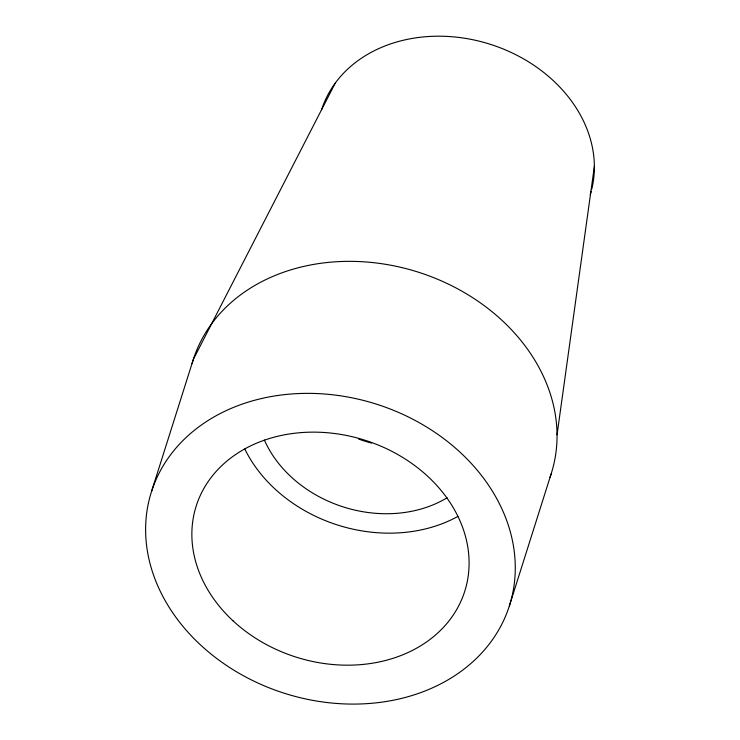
<?xml version="1.0" encoding="UTF-8"?>
<svg xmlns="http://www.w3.org/2000/svg" width="740" height="740" viewBox="0 0 740 740"><rect width="100%" height="100%" fill="white"/><g stroke="black" fill="none" stroke-linecap="round" stroke-linejoin="round"><path stroke-width="1.11" d="M557.063 434.75L594.387 166.25M151.589 491.341L193.353 359.353L335.229 83.148M509.324 606.06A187.84 151.709 17.6 0 0 281.404 394.993A187.84 151.709 17.6 0 0 200.642 645.049A187.84 151.709 17.6 0 0 509.324 606.06L551.087 474.072M321.604 109.705A140.878 113.784 17.6 0 1 486.68 43.198A140.878 113.784 17.6 0 1 591.76 189.153M591.195 191.373A140.878 113.784 17.6 0 1 590.243 194.657M192.049 363.664A187.84 151.709 17.6 0 1 418.183 272.126A187.84 151.709 17.6 0 1 550.005 477.263M371.6 443.094A117.401 94.822 17.6 0 1 358.632 439.051M447.117 497.752A117.401 94.822 17.6 0 1 264.393 440.05M457.875 516.418A140.878 113.784 17.6 0 1 244.774 448.94M233.119 620.897A140.878 113.784 17.6 0 0 464.628 591.658A140.878 113.784 17.6 0 0 293.688 433.363A140.878 113.784 17.6 0 0 233.119 620.897"/></g></svg>
